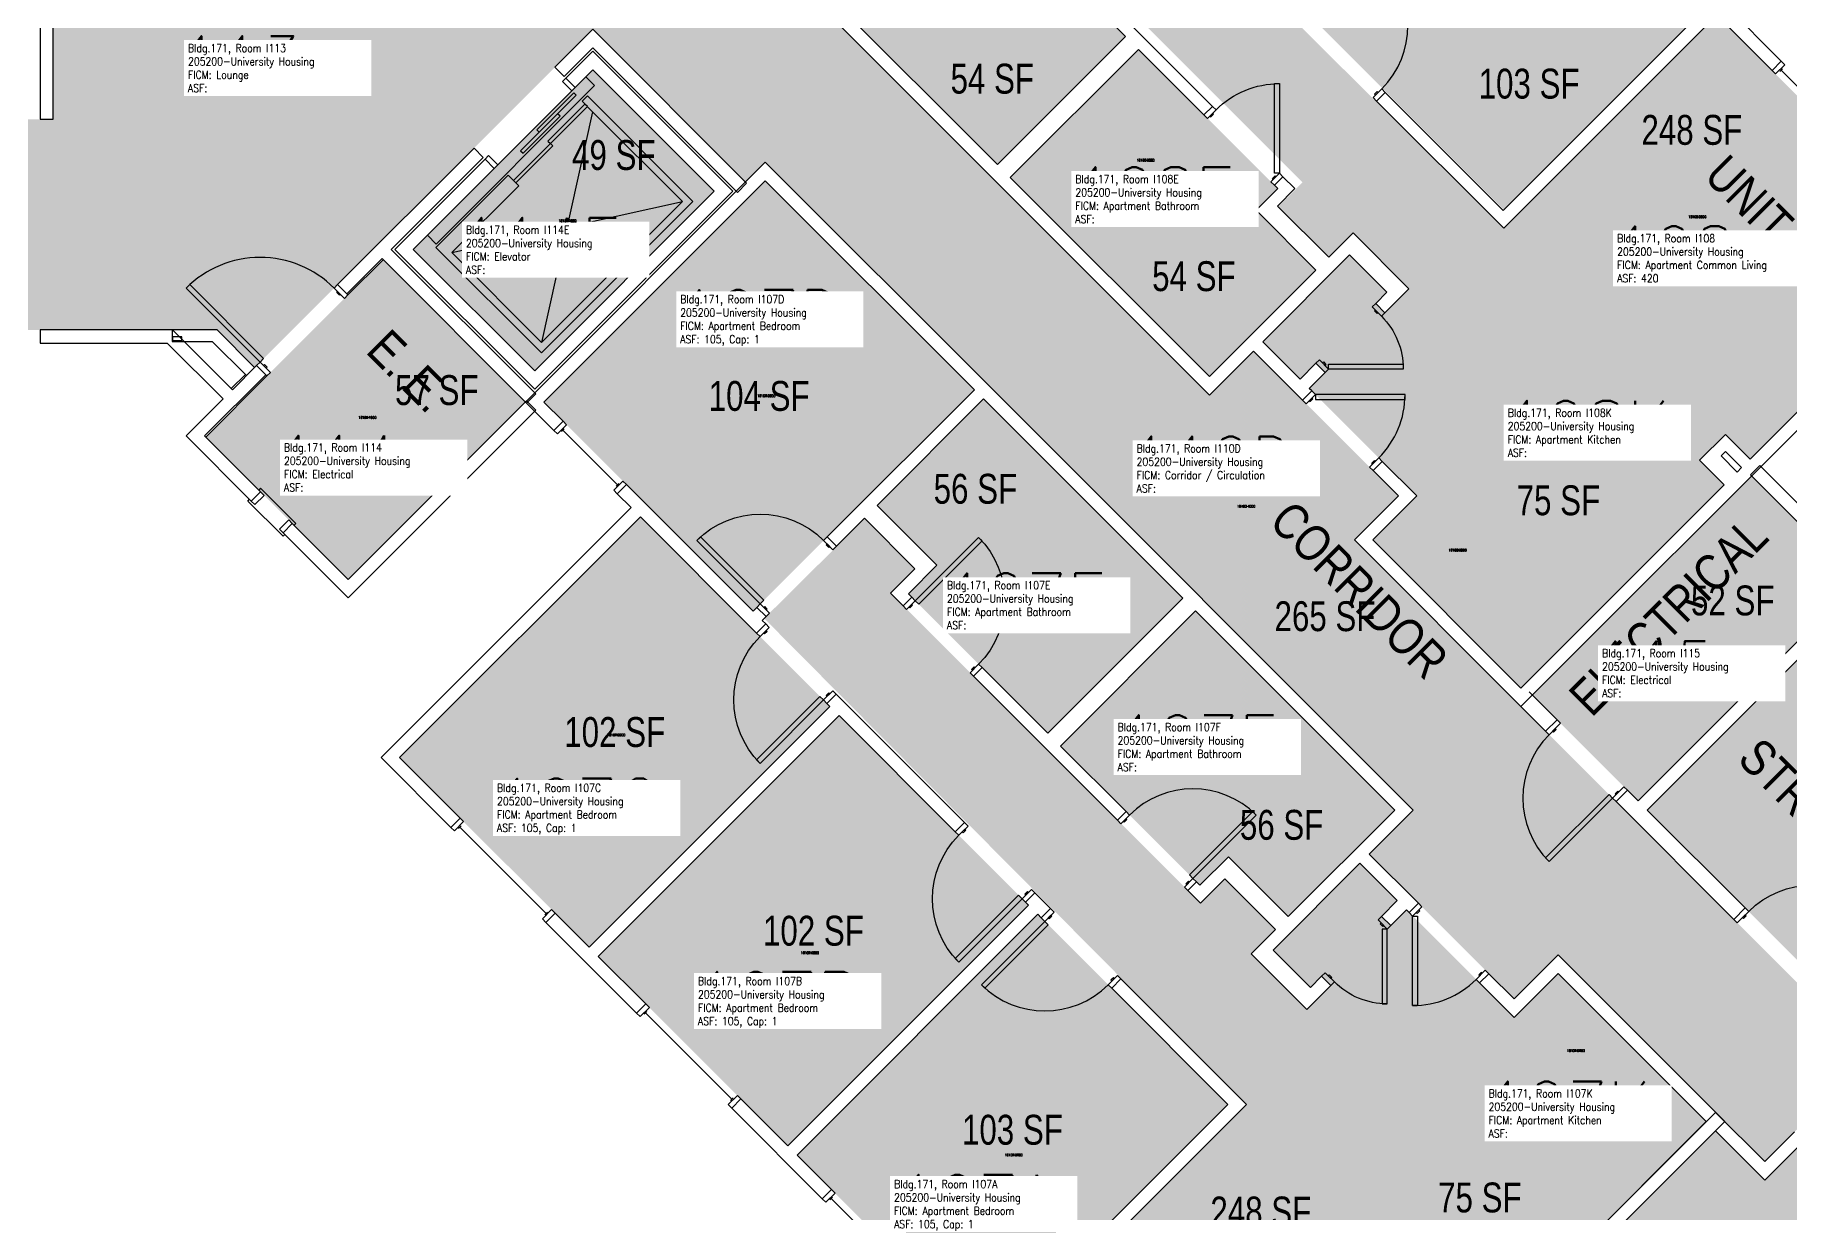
# Model space of a CAD drawing. Header units: inches. Extents: x 79 to 1966, y -19 to 1892.
# Drawn here: x 899 to 1604, y 1141 to 1614 of the extents above; entities that cross this region are included whole.
import ezdxf
from ezdxf.enums import TextEntityAlignment as Align

# ---------------------------------------------------------------- set-up
doc = ezdxf.new("R2010")
doc.units = ezdxf.units.IN
doc.header["$LTSCALE"] = 48
doc.header["$MEASUREMENT"] = 0
for name, color, linetype in [('A-AREA-IDEN', 1, 'Continuous'), ('A-DOOR', 2, 'Continuous'), ('A-GLAZ', 152, 'Continuous'), ('A-IDEN-RNUM', 7, 'Continuous'), ('A-IDEN-SNUM', 4, 'Continuous'), ('A-IDEN-VNUM', 4, 'Continuous'), ('A-WALL', 5, 'Continuous'), ('AREA-TEXT', 3, 'Continuous'), ('Rooms-Category-Color', 7, 'Continuous'), ('Rooms-College-Color', 7, 'Continuous'), ('Rooms-Department-Color', 7, 'Continuous'), ('Rooms-Division-Color', 7, 'Continuous'), ('Rooms-Information', 7, 'Continuous')]:
    doc.layers.add(name, color=color, linetype=linetype)
doc.styles.add('AREA', font='arial.ttf', dxfattribs={"width": 0.75, "height": 12})
doc.styles.add('ROOMSNUMBER', font='txt.shx', dxfattribs={"height": 0.03})
doc.styles.add('ROOMVNUMBER', font='simplex.shx', dxfattribs={"width": 0.85})
doc.styles.get("Standard").update_dxf_attribs({"font": 'ARIALN.TTF'})

msp = doc.modelspace()

# ---------------------------------------------------------------- hatches: boundary and pattern name
h = msp.add_hatch()
h.set_pattern_fill('ANSI31', color=256, style=0)
h.set_pattern_definition([(270, (690.36908, 1144.08688), (-0.125, 2e-14), [])])
h.paths.add_polyline_path([(1337.67, 1322.62), (1379.2, 1281.09), (1385.71, 1287.6), (1344.18, 1329.13)], flags=9)
at = {"layer": 'Rooms-Category-Color', "true_color": 0xffe090}
msp.add_hatch(color=41, dxfattribs=at).paths.add_polyline_path([(1184.69, 1554.64), (1235.07, 1605.02), (1092.78, 1747.32), (906.57, 1747.32), (906.57, 1579.84), (906.57, 1495.21), (972.42, 1495.21), (987.5, 1480.13), (1123.35, 1615.98)])
at = {"layer": 'Rooms-Category-Color', "true_color": 0x728ef3}
for points in [[(1253.81, 1689.5), (1274.14, 1669.17), (1283.95, 1678.98), (1408.43, 1554.52), (1398.62, 1544.71), (1418.95, 1524.38), (1428.76, 1534.19), (1451.18, 1511.78), (1441.51, 1502.11), (1437.8, 1505.82), (1442.34, 1510.36), (1427.35, 1525.35), (1392.44, 1490.43), (1407.43, 1475.45), (1413.76, 1481.78), (1417.47, 1478.06), (1411.14, 1471.73), (1454.37, 1428.52), (1528.7, 1502.86), (1588.2, 1443.36), (1670.66, 1525.84), (1574.84, 1621.64), (1489.29, 1536.07), (1294.06, 1729.76), (1253.96, 1689.34)], [(1509.61, 1716.57), (1585.97, 1640.2), (1489.28, 1543.51), (1412.91, 1619.87), (1509.3, 1716.25)], [(1281.4, 1669.01), (1337.35, 1613.06), (1285.91, 1561.61), (1205.91, 1641.61), (1248.68, 1684.4), (1272.73, 1660.36)], [(1291.04, 1556.48), (1371.04, 1476.48), (1413.82, 1519.26), (1389.78, 1543.31), (1398.44, 1551.97), (1342.48, 1607.93)], [(1192.65, 1555.16), (1103.73, 1466.25), (1187.7, 1382.28), (1276.61, 1471.2)], [(1578.3, 1453.26), (1567.96, 1442.92), (1577.86, 1433.02), (1496.2, 1351.34), (1436.69, 1410.84), (1528.7, 1502.86)], [(1250.11, 1389.17), (1306.06, 1333.22), (1360.33, 1387.49), (1280.34, 1467.48), (1237.55, 1424.71), (1261.59, 1400.67)], [(1121.85, 1247.32), (1045.74, 1323.42), (1142.44, 1420.11), (1218.54, 1343.99), (1122.17, 1247.62)], [(1232.44, 1419.61), (1252.77, 1399.28), (1242.96, 1389.47), (1367.42, 1264.99), (1377.23, 1274.8), (1397.56, 1254.47), (1387.75, 1244.66), (1410.16, 1222.24), (1419.83, 1231.91), (1416.12, 1235.62), (1411.57, 1231.08), (1396.59, 1246.07), (1431.5, 1280.98), (1446.49, 1265.99), (1440.16, 1259.66), (1443.87, 1255.95), (1450.2, 1262.28), (1493.42, 1219.05), (1419.08, 1144.72), (1478.57, 1085.22), (1396.1, 1002.76), (1300.29, 1098.58), (1385.86, 1184.13), (1192.18, 1379.35), (1232.6, 1419.46)], [(1365.46, 1382.35), (1445.46, 1302.36), (1402.68, 1259.58), (1378.64, 1283.62), (1367.15, 1272.13), (1311.19, 1328.09)], [(1125.56, 1243.6), (1201.66, 1167.5), (1298.36, 1264.18), (1222.25, 1340.3), (1125.88, 1243.91)], [(1205.37, 1163.79), (1281.74, 1087.42), (1378.44, 1184.12), (1302.07, 1260.48), (1205.69, 1164.09)], [(1468.67, 1095.12), (1479.02, 1105.46), (1488.92, 1095.56), (1570.59, 1177.22), (1511.1, 1236.73), (1419.08, 1144.72)], [(1594.1, 1153.71), (1638.83, 1198.44), (1705.57, 1131.71), (1764.43, 1190.57), (1795.19, 1159.81), (1728.09, 1092.71), (1844.67, 976.13), (1758.95, 890.4), (1642.36, 1006.99), (1575.28, 939.9), (1544.52, 970.66), (1619.74, 1045.88), (1614.61, 1051), (1655.71, 1092.11)], [(1574.31, 1173.51), (1516.76, 1115.97), (1598.17, 1034.56), (1655.71, 1092.11)]]:
    msp.add_hatch(color=171, dxfattribs=at).paths.add_polyline_path(points)
at = {"layer": 'Rooms-Category-Color', "true_color": 0xadadad}
for points in [[(357.57, 1579.84), (446.96, 1579.84), (446.96, 1604.84), (529.28, 1604.84), (529.28, 1579.84), (906.57, 1579.84), (906.57, 1495.21), (674.79, 1495.21), (674.79, 1507.21), (417.54, 1507.21), (332.57, 1507.21), (332.57, 1523.8), (357.57, 1523.8)], [(1594.1, 1161.14), (1636.53, 1203.56), (1429.25, 1410.85), (1446.93, 1428.53), (1388.72, 1486.74), (1371.04, 1469.06), (1286.39, 1553.7), (1245.91, 1594.19), (1235.07, 1605.02), (1192.64, 1562.6), (1452.88, 1302.36), (1435.21, 1284.68), (1493.42, 1226.47), (1511.1, 1244.15)], [(1123.35, 1599.72), (1172.14, 1550.93), (1100.01, 1478.8), (1051.22, 1527.59)], [(1025.06, 1395.01), (1096.3, 1466.25), (1039.11, 1523.44), (967.87, 1452.2)], [(1765.4, 1520.88), (1835.4, 1450.87), (1616.91, 1232.38), (1546.91, 1302.38)], [(1500.77, 1348.52), (1543.19, 1306.09), (1631.23, 1394.13), (1588.8, 1436.56)]]:
    msp.add_hatch(color=253, dxfattribs=at).paths.add_polyline_path(points)
at = {"layer": 'Rooms-College-Color', "true_color": 0xadadad}
for points in [[(1184.69, 1554.64), (1235.07, 1605.02), (1092.78, 1747.32), (906.57, 1747.32), (906.57, 1579.84), (906.57, 1495.21), (972.42, 1495.21), (987.5, 1480.13), (1123.35, 1615.98)], [(1253.81, 1689.5), (1274.14, 1669.17), (1283.95, 1678.98), (1408.43, 1554.52), (1398.62, 1544.71), (1418.95, 1524.38), (1428.76, 1534.19), (1451.18, 1511.78), (1441.51, 1502.11), (1437.8, 1505.82), (1442.34, 1510.36), (1427.35, 1525.35), (1392.44, 1490.43), (1407.43, 1475.45), (1413.76, 1481.78), (1417.47, 1478.06), (1411.14, 1471.73), (1454.37, 1428.52), (1528.7, 1502.86), (1588.2, 1443.36), (1670.66, 1525.84), (1574.84, 1621.64), (1489.29, 1536.07), (1294.06, 1729.76), (1253.96, 1689.34)], [(1509.61, 1716.57), (1585.97, 1640.2), (1489.28, 1543.51), (1412.91, 1619.87), (1509.3, 1716.25)], [(1281.4, 1669.01), (1337.35, 1613.06), (1285.91, 1561.61), (1205.91, 1641.61), (1248.68, 1684.4), (1272.73, 1660.36)], [(1291.04, 1556.48), (1371.04, 1476.48), (1413.82, 1519.26), (1389.78, 1543.31), (1398.44, 1551.97), (1342.48, 1607.93)], [(357.57, 1579.84), (446.96, 1579.84), (446.96, 1604.84), (529.28, 1604.84), (529.28, 1579.84), (906.57, 1579.84), (906.57, 1495.21), (674.79, 1495.21), (674.79, 1507.21), (417.54, 1507.21), (332.57, 1507.21), (332.57, 1523.8), (357.57, 1523.8)], [(1594.1, 1161.14), (1636.53, 1203.56), (1429.25, 1410.85), (1446.93, 1428.53), (1388.72, 1486.74), (1371.04, 1469.06), (1286.39, 1553.7), (1245.91, 1594.19), (1235.07, 1605.02), (1192.64, 1562.6), (1452.88, 1302.36), (1435.21, 1284.68), (1493.42, 1226.47), (1511.1, 1244.15)], [(1123.35, 1599.72), (1172.14, 1550.93), (1100.01, 1478.8), (1051.22, 1527.59)], [(1192.65, 1555.16), (1103.73, 1466.25), (1187.7, 1382.28), (1276.61, 1471.2)], [(1025.06, 1395.01), (1096.3, 1466.25), (1039.11, 1523.44), (967.87, 1452.2)], [(1765.4, 1520.88), (1835.4, 1450.87), (1616.91, 1232.38), (1546.91, 1302.38)], [(1578.3, 1453.26), (1567.96, 1442.92), (1577.86, 1433.02), (1496.2, 1351.34), (1436.69, 1410.84), (1528.7, 1502.86)], [(1250.11, 1389.17), (1306.06, 1333.22), (1360.33, 1387.49), (1280.34, 1467.48), (1237.55, 1424.71), (1261.59, 1400.67)], [(1500.77, 1348.52), (1543.19, 1306.09), (1631.23, 1394.13), (1588.8, 1436.56)], [(1121.85, 1247.32), (1045.74, 1323.42), (1142.44, 1420.11), (1218.54, 1343.99), (1122.17, 1247.62)], [(1232.44, 1419.61), (1252.77, 1399.28), (1242.96, 1389.47), (1367.42, 1264.99), (1377.23, 1274.8), (1397.56, 1254.47), (1387.75, 1244.66), (1410.16, 1222.24), (1419.83, 1231.91), (1416.12, 1235.62), (1411.57, 1231.08), (1396.59, 1246.07), (1431.5, 1280.98), (1446.49, 1265.99), (1440.16, 1259.66), (1443.87, 1255.95), (1450.2, 1262.28), (1493.42, 1219.05), (1419.08, 1144.72), (1478.57, 1085.22), (1396.1, 1002.76), (1300.29, 1098.58), (1385.86, 1184.13), (1192.18, 1379.35), (1232.6, 1419.46)], [(1365.46, 1382.35), (1445.46, 1302.36), (1402.68, 1259.58), (1378.64, 1283.62), (1367.15, 1272.13), (1311.19, 1328.09)], [(1125.56, 1243.6), (1201.66, 1167.5), (1298.36, 1264.18), (1222.25, 1340.3), (1125.88, 1243.91)], [(1205.37, 1163.79), (1281.74, 1087.42), (1378.44, 1184.12), (1302.07, 1260.48), (1205.69, 1164.09)], [(1468.67, 1095.12), (1479.02, 1105.46), (1488.92, 1095.56), (1570.59, 1177.22), (1511.1, 1236.73), (1419.08, 1144.72)], [(1594.1, 1153.71), (1638.83, 1198.44), (1705.57, 1131.71), (1764.43, 1190.57), (1795.19, 1159.81), (1728.09, 1092.71), (1844.67, 976.13), (1758.95, 890.4), (1642.36, 1006.99), (1575.28, 939.9), (1544.52, 970.66), (1619.74, 1045.88), (1614.61, 1051), (1655.71, 1092.11)], [(1574.31, 1173.51), (1516.76, 1115.97), (1598.17, 1034.56), (1655.71, 1092.11)]]:
    msp.add_hatch(color=253, dxfattribs=at).paths.add_polyline_path(points)
at = {"layer": 'Rooms-Department-Color', "true_color": 0x604aed}
for points in [[(1184.69, 1554.64), (1235.07, 1605.02), (1092.78, 1747.32), (906.57, 1747.32), (906.57, 1579.84), (906.57, 1495.21), (972.42, 1495.21), (987.5, 1480.13), (1123.35, 1615.98)], [(1253.81, 1689.5), (1274.14, 1669.17), (1283.95, 1678.98), (1408.43, 1554.52), (1398.62, 1544.71), (1418.95, 1524.38), (1428.76, 1534.19), (1451.18, 1511.78), (1441.51, 1502.11), (1437.8, 1505.82), (1442.34, 1510.36), (1427.35, 1525.35), (1392.44, 1490.43), (1407.43, 1475.45), (1413.76, 1481.78), (1417.47, 1478.06), (1411.14, 1471.73), (1454.37, 1428.52), (1528.7, 1502.86), (1588.2, 1443.36), (1670.66, 1525.84), (1574.84, 1621.64), (1489.29, 1536.07), (1294.06, 1729.76), (1253.96, 1689.34)], [(1509.61, 1716.57), (1585.97, 1640.2), (1489.28, 1543.51), (1412.91, 1619.87), (1509.3, 1716.25)], [(1281.4, 1669.01), (1337.35, 1613.06), (1285.91, 1561.61), (1205.91, 1641.61), (1248.68, 1684.4), (1272.73, 1660.36)], [(1291.04, 1556.48), (1371.04, 1476.48), (1413.82, 1519.26), (1389.78, 1543.31), (1398.44, 1551.97), (1342.48, 1607.93)], [(1192.65, 1555.16), (1103.73, 1466.25), (1187.7, 1382.28), (1276.61, 1471.2)], [(1578.3, 1453.26), (1567.96, 1442.92), (1577.86, 1433.02), (1496.2, 1351.34), (1436.69, 1410.84), (1528.7, 1502.86)], [(1250.11, 1389.17), (1306.06, 1333.22), (1360.33, 1387.49), (1280.34, 1467.48), (1237.55, 1424.71), (1261.59, 1400.67)], [(1121.85, 1247.32), (1045.74, 1323.42), (1142.44, 1420.11), (1218.54, 1343.99), (1122.17, 1247.62)], [(1232.44, 1419.61), (1252.77, 1399.28), (1242.96, 1389.47), (1367.42, 1264.99), (1377.23, 1274.8), (1397.56, 1254.47), (1387.75, 1244.66), (1410.16, 1222.24), (1419.83, 1231.91), (1416.12, 1235.62), (1411.57, 1231.08), (1396.59, 1246.07), (1431.5, 1280.98), (1446.49, 1265.99), (1440.16, 1259.66), (1443.87, 1255.95), (1450.2, 1262.28), (1493.42, 1219.05), (1419.08, 1144.72), (1478.57, 1085.22), (1396.1, 1002.76), (1300.29, 1098.58), (1385.86, 1184.13), (1192.18, 1379.35), (1232.6, 1419.46)], [(1365.46, 1382.35), (1445.46, 1302.36), (1402.68, 1259.58), (1378.64, 1283.62), (1367.15, 1272.13), (1311.19, 1328.09)], [(1125.56, 1243.6), (1201.66, 1167.5), (1298.36, 1264.18), (1222.25, 1340.3), (1125.88, 1243.91)], [(1205.37, 1163.79), (1281.74, 1087.42), (1378.44, 1184.12), (1302.07, 1260.48), (1205.69, 1164.09)], [(1468.67, 1095.12), (1479.02, 1105.46), (1488.92, 1095.56), (1570.59, 1177.22), (1511.1, 1236.73), (1419.08, 1144.72)], [(1594.1, 1153.71), (1638.83, 1198.44), (1705.57, 1131.71), (1764.43, 1190.57), (1795.19, 1159.81), (1728.09, 1092.71), (1844.67, 976.13), (1758.95, 890.4), (1642.36, 1006.99), (1575.28, 939.9), (1544.52, 970.66), (1619.74, 1045.88), (1614.61, 1051), (1655.71, 1092.11)], [(1574.31, 1173.51), (1516.76, 1115.97), (1598.17, 1034.56), (1655.71, 1092.11)]]:
    msp.add_hatch(color=173, dxfattribs=at).paths.add_polyline_path(points)
at = {"layer": 'Rooms-Department-Color', "true_color": 0xacacac}
for points in [[(357.57, 1579.84), (446.96, 1579.84), (446.96, 1604.84), (529.28, 1604.84), (529.28, 1579.84), (906.57, 1579.84), (906.57, 1495.21), (674.79, 1495.21), (674.79, 1507.21), (417.54, 1507.21), (332.57, 1507.21), (332.57, 1523.8), (357.57, 1523.8)], [(1594.1, 1161.14), (1636.53, 1203.56), (1429.25, 1410.85), (1446.93, 1428.53), (1388.72, 1486.74), (1371.04, 1469.06), (1286.39, 1553.7), (1245.91, 1594.19), (1235.07, 1605.02), (1192.64, 1562.6), (1452.88, 1302.36), (1435.21, 1284.68), (1493.42, 1226.47), (1511.1, 1244.15)], [(1123.35, 1599.72), (1172.14, 1550.93), (1100.01, 1478.8), (1051.22, 1527.59)], [(1025.06, 1395.01), (1096.3, 1466.25), (1039.11, 1523.44), (967.87, 1452.2)], [(1765.4, 1520.88), (1835.4, 1450.87), (1616.91, 1232.38), (1546.91, 1302.38)], [(1500.77, 1348.52), (1543.19, 1306.09), (1631.23, 1394.13), (1588.8, 1436.56)]]:
    msp.add_hatch(color=253, dxfattribs=at).paths.add_polyline_path(points)
at = {"layer": 'Rooms-Division-Color', "true_color": 0x604aed}
for points in [[(1184.69, 1554.64), (1235.07, 1605.02), (1092.78, 1747.32), (906.57, 1747.32), (906.57, 1579.84), (906.57, 1495.21), (972.42, 1495.21), (987.5, 1480.13), (1123.35, 1615.98)], [(1253.81, 1689.5), (1274.14, 1669.17), (1283.95, 1678.98), (1408.43, 1554.52), (1398.62, 1544.71), (1418.95, 1524.38), (1428.76, 1534.19), (1451.18, 1511.78), (1441.51, 1502.11), (1437.8, 1505.82), (1442.34, 1510.36), (1427.35, 1525.35), (1392.44, 1490.43), (1407.43, 1475.45), (1413.76, 1481.78), (1417.47, 1478.06), (1411.14, 1471.73), (1454.37, 1428.52), (1528.7, 1502.86), (1588.2, 1443.36), (1670.66, 1525.84), (1574.84, 1621.64), (1489.29, 1536.07), (1294.06, 1729.76), (1253.96, 1689.34)], [(1509.61, 1716.57), (1585.97, 1640.2), (1489.28, 1543.51), (1412.91, 1619.87), (1509.3, 1716.25)], [(1281.4, 1669.01), (1337.35, 1613.06), (1285.91, 1561.61), (1205.91, 1641.61), (1248.68, 1684.4), (1272.73, 1660.36)], [(1291.04, 1556.48), (1371.04, 1476.48), (1413.82, 1519.26), (1389.78, 1543.31), (1398.44, 1551.97), (1342.48, 1607.93)], [(1192.65, 1555.16), (1103.73, 1466.25), (1187.7, 1382.28), (1276.61, 1471.2)], [(1578.3, 1453.26), (1567.96, 1442.92), (1577.86, 1433.02), (1496.2, 1351.34), (1436.69, 1410.84), (1528.7, 1502.86)], [(1250.11, 1389.17), (1306.06, 1333.22), (1360.33, 1387.49), (1280.34, 1467.48), (1237.55, 1424.71), (1261.59, 1400.67)], [(1121.85, 1247.32), (1045.74, 1323.42), (1142.44, 1420.11), (1218.54, 1343.99), (1122.17, 1247.62)], [(1232.44, 1419.61), (1252.77, 1399.28), (1242.96, 1389.47), (1367.42, 1264.99), (1377.23, 1274.8), (1397.56, 1254.47), (1387.75, 1244.66), (1410.16, 1222.24), (1419.83, 1231.91), (1416.12, 1235.62), (1411.57, 1231.08), (1396.59, 1246.07), (1431.5, 1280.98), (1446.49, 1265.99), (1440.16, 1259.66), (1443.87, 1255.95), (1450.2, 1262.28), (1493.42, 1219.05), (1419.08, 1144.72), (1478.57, 1085.22), (1396.1, 1002.76), (1300.29, 1098.58), (1385.86, 1184.13), (1192.18, 1379.35), (1232.6, 1419.46)], [(1365.46, 1382.35), (1445.46, 1302.36), (1402.68, 1259.58), (1378.64, 1283.62), (1367.15, 1272.13), (1311.19, 1328.09)], [(1125.56, 1243.6), (1201.66, 1167.5), (1298.36, 1264.18), (1222.25, 1340.3), (1125.88, 1243.91)], [(1205.37, 1163.79), (1281.74, 1087.42), (1378.44, 1184.12), (1302.07, 1260.48), (1205.69, 1164.09)], [(1468.67, 1095.12), (1479.02, 1105.46), (1488.92, 1095.56), (1570.59, 1177.22), (1511.1, 1236.73), (1419.08, 1144.72)], [(1594.1, 1153.71), (1638.83, 1198.44), (1705.57, 1131.71), (1764.43, 1190.57), (1795.19, 1159.81), (1728.09, 1092.71), (1844.67, 976.13), (1758.95, 890.4), (1642.36, 1006.99), (1575.28, 939.9), (1544.52, 970.66), (1619.74, 1045.88), (1614.61, 1051), (1655.71, 1092.11)], [(1574.31, 1173.51), (1516.76, 1115.97), (1598.17, 1034.56), (1655.71, 1092.11)]]:
    msp.add_hatch(color=173, dxfattribs=at).paths.add_polyline_path(points)
at = {"layer": 'Rooms-Division-Color', "true_color": 0xadadad}
for points in [[(357.57, 1579.84), (446.96, 1579.84), (446.96, 1604.84), (529.28, 1604.84), (529.28, 1579.84), (906.57, 1579.84), (906.57, 1495.21), (674.79, 1495.21), (674.79, 1507.21), (417.54, 1507.21), (332.57, 1507.21), (332.57, 1523.8), (357.57, 1523.8)], [(1594.1, 1161.14), (1636.53, 1203.56), (1429.25, 1410.85), (1446.93, 1428.53), (1388.72, 1486.74), (1371.04, 1469.06), (1286.39, 1553.7), (1245.91, 1594.19), (1235.07, 1605.02), (1192.64, 1562.6), (1452.88, 1302.36), (1435.21, 1284.68), (1493.42, 1226.47), (1511.1, 1244.15)], [(1123.35, 1599.72), (1172.14, 1550.93), (1100.01, 1478.8), (1051.22, 1527.59)], [(1025.06, 1395.01), (1096.3, 1466.25), (1039.11, 1523.44), (967.87, 1452.2)], [(1765.4, 1520.88), (1835.4, 1450.87), (1616.91, 1232.38), (1546.91, 1302.38)], [(1500.77, 1348.52), (1543.19, 1306.09), (1631.23, 1394.13), (1588.8, 1436.56)]]:
    msp.add_hatch(color=253, dxfattribs=at).paths.add_polyline_path(points)

# ---------------------------------------------------------------- linework, layer by layer
at = {"layer": 'A-DOOR'}
for p, q in [((1124.06, 1593.36), (1060.42, 1529.72)), ((1111.16, 1594.95), (1112.57, 1596.37)), ((1114.87, 1591.24), (1111.16, 1594.95)), ((1112.57, 1596.37), (1116.29, 1592.66)), ((1120.53, 1596.9), (1124.06, 1593.36)), ((1114.87, 1591.24), (1085.17, 1561.54)), ((1116.29, 1592.66), (1114.87, 1591.24)), ((1120.17, 1585.94), (1105.33, 1571.09)), ((1106.3, 1570.12), (1121.15, 1584.97)), ((1121.15, 1584.97), (1120.17, 1585.94)), ((1081.46, 1565.26), (1080.05, 1563.84)), ((1085.17, 1561.54), (1081.46, 1565.26)), ((1106.3, 1570.12), (1091.45, 1555.27)), ((1092.42, 1554.3), (1107.27, 1569.14)), ((1105.33, 1571.09), (1106.3, 1570.12)), ((1107.27, 1569.14), (1106.3, 1570.12)), ((1080.05, 1563.84), (1083.76, 1560.13)), ((1083.76, 1560.13), (1085.17, 1561.54)), ((1091.45, 1555.27), (1092.42, 1554.3)), ((1060.42, 1529.72), (1056.89, 1533.26)), ((961.42, 1513.45), (960.01, 1512.04)), ((960.01, 1512.04), (989.71, 1482.34)), ((991.12, 1483.75), (961.42, 1513.45)), ((1020.82, 1513.45), (1019.4, 1512.04)), ((1019.4, 1512.04), (1023.56, 1507.88)), ((1020.46, 1510.27), (1020.82, 1510.62)), ((1021.53, 1509.21), (1020.46, 1510.27)), ((1024.97, 1509.3), (1020.82, 1513.45)), ((1020.82, 1510.62), (1021.88, 1509.56)), ((1021.88, 1509.56), (1021.53, 1509.21)), ((1023.56, 1507.88), (1024.97, 1509.3)), ((988.29, 1480.93), (989.71, 1482.34)), ((992.45, 1476.77), (988.29, 1480.93)), ((989.71, 1482.34), (991.12, 1483.75)), ((989.71, 1482.34), (993.86, 1478.19)), ((991.47, 1481.28), (991.12, 1480.93)), ((991.12, 1480.93), (992.18, 1479.86)), ((992.53, 1480.22), (991.47, 1481.28)), ((992.18, 1479.86), (992.53, 1480.22)), ((993.86, 1478.19), (992.45, 1476.77))]:
    msp.add_line(p, q, dxfattribs=at)
for points in [[(1399.13, 1558.17), (1397.13, 1558.17), (1397.13, 1594.17), (1399.13, 1594.17)], [(1116.64, 1589.47), (1115.67, 1590.45), (1100.82, 1575.6), (1101.79, 1574.62)], [(1436.78, 1588.58), (1438.19, 1587.17), (1441.64, 1590.62), (1440.22, 1592.03)], [(1437.75, 1589.56), (1437.39, 1589.91), (1438.45, 1590.97), (1438.81, 1590.62)], [(1110.19, 1581.08), (1109.21, 1582.05), (1094.36, 1567.2), (1095.34, 1566.23)], [(1370.23, 1580.18), (1368.82, 1581.59), (1372.26, 1585.04), (1373.68, 1583.62)], [(1371.2, 1581.15), (1371.56, 1580.79), (1372.62, 1581.86), (1372.26, 1582.21)], [(1395.69, 1554.72), (1397.1, 1553.31), (1400.55, 1556.75), (1399.13, 1558.17)], [(1396.66, 1555.69), (1396.31, 1556.05), (1397.37, 1557.11), (1397.72, 1556.75)], [(1436.41, 1504.45), (1437.82, 1505.87), (1441.54, 1502.15), (1440.12, 1500.74)], [(1437.65, 1503.21), (1437.29, 1502.86), (1438.35, 1501.8), (1438.71, 1502.15)], [(1415.2, 1483.24), (1413.78, 1481.82), (1417.49, 1478.11), (1418.91, 1479.53)], [(1416.43, 1482), (1416.79, 1482.35), (1417.85, 1481.29), (1417.49, 1480.94)], [(1418.91, 1479.53), (1418.91, 1481.53), (1448.91, 1481.53), (1448.91, 1479.53)], [(1409.88, 1465.57), (1408.47, 1466.98), (1412.18, 1470.7), (1413.6, 1469.28)], [(1411.12, 1466.81), (1411.47, 1466.45), (1412.54, 1467.51), (1412.18, 1467.87)], [(1413.6, 1469.28), (1413.6, 1467.28), (1449.6, 1467.28), (1449.6, 1469.28)], [(1435.34, 1440.11), (1436.75, 1438.7), (1440.47, 1442.41), (1439.05, 1443.83)], [(1436.58, 1441.35), (1436.22, 1441.7), (1437.28, 1442.77), (1437.64, 1442.41)], [(1190.61, 1385.2), (1192.02, 1386.61), (1166.57, 1412.07), (1165.15, 1410.66)], [(1219.78, 1406.94), (1221.19, 1408.36), (1217.48, 1412.07), (1216.07, 1410.66)], [(1252.85, 1386.43), (1254.26, 1385.01), (1279.72, 1410.47), (1278.3, 1411.88)], [(1218.54, 1408.18), (1218.19, 1407.83), (1217.13, 1408.89), (1217.48, 1409.24)], [(1194.32, 1381.49), (1192.91, 1380.07), (1189.2, 1383.79), (1190.61, 1385.2)], [(1193.09, 1382.72), (1193.44, 1383.08), (1192.38, 1384.14), (1192.02, 1383.79)], [(1249.4, 1382.98), (1247.99, 1384.39), (1251.43, 1387.84), (1252.85, 1386.43)], [(1250.37, 1383.95), (1250.73, 1383.6), (1251.79, 1384.66), (1251.43, 1385.01)], [(1194.24, 1375.74), (1192.82, 1377.16), (1189.11, 1373.45), (1190.52, 1372.03)], [(1193, 1374.51), (1193.35, 1374.15), (1192.29, 1373.09), (1191.94, 1373.45)], [(1274.86, 1357.52), (1276.27, 1356.11), (1279.72, 1359.56), (1278.3, 1360.97)], [(1275.83, 1358.5), (1275.48, 1358.85), (1276.54, 1359.91), (1276.89, 1359.56)], [(1215.98, 1346.58), (1214.57, 1347.99), (1189.11, 1322.53), (1190.52, 1321.12)], [(1219.69, 1350.29), (1221.11, 1348.87), (1217.39, 1345.16), (1215.98, 1346.58)], [(1218.45, 1349.05), (1218.1, 1349.4), (1217.04, 1348.34), (1217.39, 1347.99)], [(1512.08, 1337.21), (1510.67, 1338.62), (1506.07, 1334.02), (1507.48, 1332.61)], [(1509.96, 1335.08), (1510.31, 1334.73), (1509.25, 1333.67), (1508.9, 1334.02)], [(1537.54, 1311.75), (1538.95, 1310.34), (1534.35, 1305.74), (1532.94, 1307.15)], [(1532.94, 1307.15), (1531.53, 1308.57), (1506.07, 1283.11), (1507.48, 1281.7)], [(1535.41, 1309.63), (1535.06, 1309.98), (1534, 1308.92), (1534.35, 1308.57)], [(1274.05, 1295.93), (1272.64, 1297.34), (1268.92, 1293.63), (1270.34, 1292.22)], [(1335.49, 1296.89), (1334.08, 1298.3), (1337.52, 1301.75), (1338.94, 1300.34)], [(1336.46, 1297.86), (1336.82, 1297.51), (1337.88, 1298.57), (1337.52, 1298.92)], [(1364.39, 1274.88), (1362.98, 1276.29), (1388.44, 1301.75), (1389.85, 1300.34)], [(1272.81, 1294.69), (1273.17, 1294.34), (1272.11, 1293.28), (1271.75, 1293.63)], [(1299.51, 1270.47), (1300.92, 1269.06), (1297.21, 1265.35), (1295.79, 1266.76)], [(1298.27, 1269.24), (1297.92, 1269.59), (1296.85, 1268.53), (1297.21, 1268.17)], [(1360.95, 1271.43), (1362.36, 1270.02), (1365.81, 1273.47), (1364.39, 1274.88)], [(1361.92, 1272.41), (1361.57, 1272.76), (1362.63, 1273.82), (1362.98, 1273.47)], [(1295.79, 1266.76), (1294.38, 1268.17), (1268.92, 1242.72), (1270.34, 1241.3)], [(1308.61, 1261.37), (1307.2, 1262.78), (1303.48, 1259.07), (1304.9, 1257.66)], [(1456.37, 1263.51), (1454.96, 1264.93), (1451.25, 1261.21), (1452.66, 1259.8)], [(1455.14, 1262.27), (1455.49, 1261.92), (1454.43, 1260.86), (1454.08, 1261.21)], [(1583.06, 1257.04), (1581.64, 1258.45), (1586.24, 1263.05), (1587.65, 1261.63)], [(1304.9, 1257.66), (1306.31, 1256.24), (1280.86, 1230.79), (1279.44, 1232.2)], [(1307.37, 1260.13), (1307.73, 1259.78), (1306.67, 1258.72), (1306.31, 1259.07)], [(1438.74, 1258.23), (1440.15, 1259.65), (1443.87, 1255.94), (1442.45, 1254.52)], [(1439.98, 1257), (1439.62, 1256.64), (1440.68, 1255.58), (1441.04, 1255.94)], [(1452.66, 1259.8), (1454.66, 1259.8), (1454.66, 1223.8), (1452.66, 1223.8)], [(1585.18, 1259.16), (1585.53, 1258.81), (1586.59, 1259.87), (1586.24, 1260.22)], [(1442.45, 1254.52), (1440.45, 1254.52), (1440.45, 1224.52), (1442.45, 1224.52)], [(1334.07, 1235.91), (1335.48, 1234.5), (1331.77, 1230.79), (1330.35, 1232.2)], [(1332.83, 1234.68), (1332.48, 1235.03), (1331.41, 1233.97), (1331.77, 1233.61)], [(1417.53, 1237.02), (1416.11, 1235.61), (1419.82, 1231.9), (1421.24, 1233.31)], [(1418.76, 1235.78), (1419.12, 1236.14), (1420.18, 1235.08), (1419.82, 1234.72)], [(1481.83, 1238.06), (1483.24, 1236.64), (1479.53, 1232.93), (1478.12, 1234.34)], [(1480.59, 1236.82), (1480.24, 1237.17), (1479.18, 1236.11), (1479.53, 1235.76)]]:
    msp.add_lwpolyline(points, close=True, dxfattribs=at)
for centre, radius, start, end in [((1414.77, 1617.49), 36, 315, 45), ((989.71, 1482.34), 42, 44.99981, 134.99981), ((1413.6, 1469.28), 36, 315, 0), ((1532.94, 1307.15), 36, 135, 225), ((1364.39, 1274.88), 36, 45, 135), ((1452.66, 1259.8), 36, 270, 315), ((1304.9, 1257.66), 36, 225, 315)]:
    msp.add_arc(centre, radius, start, end, dxfattribs=at)
at = {"layer": 'A-DOOR', "extrusion": (0, 0, -1)}
for centre, radius, start, end in [((-1399.13, 1558.17), 36, 45, 90), ((-1418.91, 1479.53), 30, 135, 180), ((-1190.61, 1385.2), 36, 45, 135), ((-1252.85, 1386.43), 36, 135, 225), ((-1215.98, 1346.58), 36, 315, 45), ((-1295.79, 1266.76), 36, 315, 45), ((-1613.11, 1236.18), 36, 45, 135), ((-1442.45, 1254.52), 30, 270, 315)]:
    msp.add_arc(centre, radius, start, end, dxfattribs=at)
at = {"layer": 'A-GLAZ'}
for p, q in [((1600.12, 1599.01), (1601.18, 1600.07)), ((1648.02, 1552.17), (1600.65, 1599.54)), ((1111.86, 1455.46), (1110.8, 1454.4)), ((1133.25, 1433.01), (1111.33, 1454.93)), ((989.88, 1431.6), (989.17, 1430.9)), ((1004.02, 1417.46), (989.88, 1431.6)), ((1133.78, 1433.54), (1132.72, 1432.48)), ((984.76, 1426.48), (985.46, 1427.19)), ((998.9, 1412.34), (984.76, 1426.48)), ((986.17, 1426.48), (989.88, 1430.19)), ((987.58, 1425.06), (986.17, 1426.48)), ((991.3, 1428.78), (987.58, 1425.06)), ((989.88, 1430.19), (991.3, 1428.78)), ((1001.2, 1418.88), (997.48, 1415.16)), ((998.9, 1413.75), (1002.61, 1417.46)), ((1002.61, 1417.46), (1001.2, 1418.88)), ((1003.32, 1416.76), (1004.02, 1417.46)), ((997.48, 1415.16), (998.9, 1413.75)), ((999.6, 1413.04), (998.9, 1412.34)), ((1070.47, 1296.04), (1069.41, 1294.97)), ((1104.59, 1260.86), (1069.94, 1295.5)), ((1105.12, 1261.39), (1104.06, 1260.33)), ((1145.09, 1221.42), (1144.03, 1220.36)), ((1179.21, 1186.24), (1144.56, 1220.89)), ((1179.74, 1186.77), (1178.68, 1185.71)), ((1219.67, 1146.84), (1218.61, 1145.78)), ((1253.79, 1111.66), (1219.14, 1146.31))]:
    msp.add_line(p, q, dxfattribs=at)
for points in [[(1602.15, 1601.75), (1600.74, 1603.17), (1597.02, 1599.46), (1598.44, 1598.04)], [(1109.12, 1453.43), (1107.71, 1454.85), (1111.42, 1458.56), (1112.83, 1457.14)], [(1131.75, 1430.8), (1133.16, 1429.39), (1136.88, 1433.1), (1135.46, 1434.52)], [(1067.73, 1294), (1066.32, 1295.42), (1070.03, 1299.13), (1071.45, 1297.71)], [(1103.09, 1258.65), (1104.5, 1257.23), (1108.22, 1260.95), (1106.8, 1262.36)], [(1142.35, 1219.38), (1140.94, 1220.8), (1144.65, 1224.51), (1146.06, 1223.1)], [(1177.71, 1184.03), (1179.12, 1182.61), (1182.83, 1186.33), (1181.42, 1187.74)], [(1216.93, 1144.81), (1215.52, 1146.22), (1219.23, 1149.93), (1220.64, 1148.52)]]:
    msp.add_lwpolyline(points, close=True, dxfattribs=at)
at = {"layer": 'A-WALL'}
for p, q in [((901.32, 1752.57), (901.32, 1579.84)), ((906.57, 1579.84), (906.57, 1747.32)), ((1372.26, 1585.04), (1314.46, 1642.84)), ((1201.75, 1638.35), (1371.04, 1469.06)), ((1285.91, 1561.61), (1205.91, 1641.62)), ((1311.01, 1639.4), (1337.35, 1613.06)), ((1585.97, 1640.2), (1489.01, 1543.24)), ((1489.28, 1536.08), (1574.84, 1621.64)), ((1574.84, 1621.64), (1597.02, 1599.46)), ((1600.74, 1603.17), (1578.55, 1625.35)), ((1123.35, 1615.98), (1108.15, 1600.79)), ((1185.13, 1554.2), (1123.35, 1615.98)), ((1111.87, 1597.08), (1123.35, 1608.56)), ((1123.35, 1607.14), (1112.57, 1596.37)), ((1123.35, 1608.56), (1181.42, 1550.49)), ((1179.56, 1550.93), (1123.35, 1607.14)), ((1337.35, 1613.06), (1285.91, 1561.61)), ((1291.03, 1556.49), (1342.48, 1607.93)), ((1342.48, 1607.93), (1368.82, 1581.59)), ((1108.15, 1600.79), (1111.87, 1597.08)), ((1597.02, 1599.46), (1600.74, 1603.17)), ((1112.57, 1596.37), (1116.29, 1592.66)), ((1116.29, 1592.66), (1123.35, 1599.72)), ((1123.35, 1599.72), (1172.14, 1550.93)), ((1121.15, 1589.21), (1119.03, 1587.09)), ((1119.03, 1587.09), (1123.27, 1582.84)), ((1163.57, 1546.78), (1121.15, 1589.21)), ((1441.64, 1590.62), (1438.19, 1587.17)), ((1438.19, 1587.17), (1489.28, 1536.08)), ((1489.01, 1543.24), (1441.64, 1590.62)), ((901.32, 1579.84), (906.57, 1579.84)), ((1123.27, 1582.84), (1102.76, 1490.21)), ((1123.27, 1582.84), (1159.33, 1546.78)), ((1368.82, 1581.59), (1372.26, 1585.04)), ((1075.63, 1568.26), (1020.82, 1513.45)), ((1079.34, 1564.55), (1075.63, 1568.26)), ((1042.38, 1527.59), (1079.34, 1564.55)), ((1080.05, 1563.84), (1043.8, 1527.59)), ((1051.22, 1527.59), (1083.76, 1560.13)), ((1083.76, 1560.13), (1080.05, 1563.84)), ((1096.3, 1466.25), (1192.64, 1562.6)), ((1192.64, 1562.6), (1283.6, 1471.64)), ((1089.33, 1557.39), (1060.34, 1528.4)), ((1066.7, 1526.28), (1093.57, 1553.15)), ((1093.57, 1553.15), (1089.33, 1557.39)), ((1100.01, 1471.38), (1179.56, 1550.93)), ((1172.14, 1550.93), (1100.01, 1478.8)), ((1192.64, 1555.17), (1103.73, 1466.25)), ((1181.42, 1550.49), (1185.13, 1554.2)), ((1276.61, 1471.2), (1192.64, 1555.17)), ((1371.04, 1476.48), (1291.03, 1556.49)), ((1398.44, 1551.97), (1389.78, 1543.31)), ((1400.55, 1556.75), (1397.1, 1553.31)), ((1397.1, 1553.31), (1398.44, 1551.97)), ((1398.35, 1544.99), (1405.33, 1551.97)), ((1405.33, 1551.97), (1400.55, 1556.75)), ((1066.7, 1526.28), (1159.33, 1546.78)), ((1159.33, 1546.78), (1102.76, 1490.21)), ((1102.76, 1485.97), (1163.57, 1546.78)), ((1418.94, 1524.39), (1398.35, 1544.99)), ((1389.78, 1543.31), (1413.82, 1519.26)), ((1428.76, 1534.2), (1418.94, 1524.39)), ((1451.17, 1511.79), (1428.76, 1534.2)), ((1024.53, 1509.74), (1038.67, 1523.88)), ((1024.97, 1509.3), (1039.11, 1523.44)), ((1038.67, 1523.88), (1096.74, 1465.81)), ((1100.46, 1469.52), (1042.38, 1527.59)), ((1043.8, 1527.59), (1100.01, 1471.38)), ((1100.01, 1478.8), (1051.22, 1527.59)), ((1060.34, 1528.4), (1102.76, 1485.97)), ((1102.76, 1490.21), (1066.7, 1526.28)), ((1392.43, 1490.45), (1427.34, 1525.36)), ((1427.34, 1525.36), (1442.33, 1510.37)), ((1496.17, 1343.93), (1678.08, 1525.83)), ((1765.4, 1528.3), (1543.19, 1306.09)), ((1670.65, 1525.83), (1588.18, 1443.36)), ((1413.82, 1519.26), (1371.04, 1476.48)), ((1546.91, 1302.38), (1765.4, 1520.88)), ((1020.82, 1513.45), (1024.53, 1509.74)), ((1442.33, 1510.37), (1437.82, 1505.87)), ((1441.54, 1502.15), (1451.17, 1511.79)), ((1437.82, 1505.87), (1441.54, 1502.15)), ((954.56, 1495.21), (901.32, 1495.21)), ((901.32, 1495.21), (901.32, 1489.96)), ((972.42, 1495.21), (954.37, 1495.21)), ((954.37, 1495.21), (954.37, 1490.59)), ((978.57, 1471.2), (954.56, 1495.21)), ((987.5, 1480.13), (972.42, 1495.21)), ((901.32, 1489.96), (952.39, 1489.96)), ((952.39, 1489.96), (974.86, 1467.49)), ((954.37, 1490.59), (970.5, 1490.59)), ((958.31, 1492.46), (954.56, 1492.46)), ((954.56, 1492.46), (954.56, 1490.96)), ((954.56, 1490.96), (958.31, 1490.96)), ((958.31, 1490.96), (958.31, 1492.46)), ((970.5, 1490.59), (984.23, 1476.86)), ((1407.42, 1475.46), (1392.43, 1490.45)), ((988.29, 1480.93), (978.57, 1471.2)), ((992, 1477.21), (988.29, 1480.93)), ((1371.04, 1469.06), (1388.72, 1486.74)), ((1388.72, 1486.74), (1408.47, 1466.98)), ((1413.78, 1481.82), (1407.42, 1475.46)), ((1417.49, 1478.11), (1413.78, 1481.82)), ((967.43, 1452.64), (992, 1477.21)), ((967.87, 1452.2), (992.45, 1476.77)), ((978.13, 1471.64), (983.78, 1477.3)), ((984.23, 1476.86), (987.5, 1480.13)), ((1411.13, 1471.75), (1417.49, 1478.11)), ((974.86, 1467.49), (960.01, 1452.64)), ((1096.74, 1466.69), (1025.06, 1395.01)), ((1107.71, 1454.85), (1096.3, 1466.25)), ((1096.74, 1465.81), (1100.46, 1469.52)), ((1100.46, 1462.98), (1096.74, 1466.69)), ((1103.73, 1466.25), (1111.42, 1458.56)), ((1219.34, 1413.93), (1276.61, 1471.2)), ((1280.33, 1467.49), (1237.55, 1424.71)), ((1360.33, 1387.49), (1280.33, 1467.49)), ((1283.6, 1471.64), (1452.88, 1302.36)), ((1408.47, 1466.98), (1412.18, 1470.7)), ((1412.18, 1470.7), (1411.13, 1471.75)), ((1025.06, 1387.59), (1100.46, 1462.98)), ((960.01, 1452.64), (986.17, 1426.48)), ((989.88, 1430.19), (967.43, 1452.64)), ((1111.42, 1458.56), (1107.71, 1454.85)), ((1578.29, 1453.26), (1567.94, 1442.92)), ((1588.18, 1443.36), (1578.29, 1453.26)), ((1576.52, 1444.6), (1578.29, 1446.37)), ((1578.29, 1446.37), (1584.74, 1439.92)), ((1440.47, 1442.41), (1436.75, 1438.7)), ((1436.75, 1438.7), (1446.93, 1428.53)), ((1454.35, 1428.53), (1440.47, 1442.41)), ((1567.94, 1442.92), (1577.84, 1433.02)), ((1582.97, 1438.15), (1576.52, 1444.6)), ((1584.74, 1439.92), (1582.97, 1438.15)), ((1592.07, 1440.71), (1588.36, 1437)), ((1635.38, 1397.4), (1592.07, 1440.71)), ((1133.16, 1429.39), (1136.88, 1433.1)), ((1136.88, 1433.1), (1142.88, 1427.1)), ((1577.84, 1433.02), (1496.17, 1351.35)), ((1588.36, 1437), (1631.67, 1393.69)), ((986.17, 1426.48), (989.88, 1430.19)), ((1138.73, 1423.83), (1133.16, 1429.39)), ((1142.88, 1427.1), (1187.7, 1382.28)), ((1237.55, 1424.71), (1261.59, 1400.67)), ((1446.93, 1428.53), (1429.25, 1410.85)), ((1436.67, 1410.85), (1454.35, 1428.53)), ((1002.61, 1417.46), (998.9, 1413.75)), ((1025.06, 1395.01), (1002.61, 1417.46)), ((1038.32, 1323.42), (1138.73, 1423.83)), ((1142.44, 1420.11), (1045.74, 1323.42)), ((1189.11, 1373.45), (1142.44, 1420.11)), ((1232.42, 1419.58), (1223.05, 1410.21)), ((1252.75, 1399.25), (1232.42, 1419.58)), ((998.9, 1413.75), (1025.06, 1387.59)), ((1217.48, 1412.07), (1219.34, 1413.93)), ((1221.19, 1408.36), (1217.48, 1412.07)), ((1223.05, 1410.21), (1221.19, 1408.36)), ((1429.25, 1410.85), (1496.17, 1343.93)), ((1496.17, 1351.35), (1436.67, 1410.85)), ((1242.94, 1389.44), (1252.75, 1399.25)), ((1261.59, 1400.67), (1250.1, 1389.18)), ((1247.99, 1384.39), (1242.94, 1389.44)), ((1250.1, 1389.18), (1251.43, 1387.84)), ((1187.7, 1382.28), (1189.2, 1383.79)), ((1189.2, 1383.79), (1192.91, 1380.07)), ((1251.43, 1387.84), (1247.99, 1384.39)), ((1306.06, 1333.22), (1360.33, 1387.49)), ((1365.46, 1382.36), (1311.19, 1328.09)), ((1445.46, 1302.36), (1365.46, 1382.36)), ((1192.82, 1377.16), (1189.11, 1373.45)), ((1192.91, 1380.07), (1191.41, 1378.57)), ((1191.41, 1378.57), (1192.82, 1377.16)), ((1276.27, 1356.11), (1279.72, 1359.56)), ((1334.08, 1298.3), (1276.27, 1356.11)), ((1279.72, 1359.56), (1306.06, 1333.22)), ((1217.39, 1345.16), (1221.11, 1348.87)), ((1221.11, 1348.87), (1272.64, 1297.34)), ((1510.67, 1338.62), (1499.44, 1349.85)), ((1121.85, 1247.32), (1218.54, 1344.01)), ((1222.25, 1340.3), (1125.56, 1243.6)), ((1218.54, 1344.01), (1217.39, 1345.16)), ((1268.92, 1293.63), (1222.25, 1340.3)), ((1494.84, 1345.25), (1506.07, 1334.02)), ((1506.07, 1334.02), (1510.67, 1338.62)), ((1311.19, 1328.09), (1337.52, 1301.75)), ((1066.32, 1295.42), (1038.32, 1323.42)), ((1045.74, 1323.42), (1070.03, 1299.13)), ((1538.95, 1310.34), (1534.35, 1305.74)), ((1534.35, 1305.74), (1581.64, 1258.45)), ((1543.19, 1306.09), (1538.95, 1310.34)), ((1070.03, 1299.13), (1066.32, 1295.42)), ((1272.64, 1297.34), (1268.92, 1293.63)), ((1337.52, 1301.75), (1334.08, 1298.3)), ((1402.68, 1259.58), (1445.46, 1302.36)), ((1452.88, 1302.36), (1435.21, 1284.68)), ((1586.24, 1263.05), (1546.91, 1302.38)), ((1367.15, 1272.13), (1378.64, 1283.62)), ((1378.64, 1283.62), (1402.68, 1259.58)), ((1435.21, 1284.68), (1454.96, 1264.93)), ((1431.49, 1280.97), (1396.58, 1246.05)), ((1446.48, 1265.98), (1431.49, 1280.97)), ((1297.21, 1265.35), (1300.92, 1269.06)), ((1300.92, 1269.06), (1307.2, 1262.78)), ((1362.36, 1270.02), (1365.81, 1273.47)), ((1367.41, 1264.97), (1362.36, 1270.02)), ((1365.81, 1273.47), (1367.15, 1272.13)), ((1377.22, 1274.78), (1367.41, 1264.97)), ((1397.55, 1254.45), (1377.22, 1274.78)), ((1201.66, 1167.5), (1298.36, 1264.2)), ((1298.36, 1264.2), (1297.21, 1265.35)), ((1307.2, 1262.78), (1303.48, 1259.07)), ((1440.15, 1259.65), (1446.48, 1265.98)), ((1450.2, 1262.27), (1443.87, 1255.94)), ((1451.25, 1261.21), (1450.2, 1262.27)), ((1454.96, 1264.93), (1451.25, 1261.21)), ((1581.64, 1258.45), (1586.24, 1263.05)), ((1104.5, 1257.23), (1108.22, 1260.95)), ((1140.94, 1220.8), (1104.5, 1257.23)), ((1108.22, 1260.95), (1121.85, 1247.32)), ((1302.07, 1260.48), (1205.37, 1163.79)), ((1303.48, 1259.07), (1302.07, 1260.48)), ((1443.87, 1255.94), (1440.15, 1259.65)), ((1387.74, 1244.64), (1397.55, 1254.45)), ((1125.56, 1243.6), (1144.65, 1224.51)), ((1410.16, 1222.23), (1387.74, 1244.64)), ((1396.58, 1246.05), (1411.57, 1231.06)), ((1493.42, 1226.47), (1511.1, 1244.15)), ((1511.1, 1244.15), (1578.02, 1177.22)), ((1331.77, 1230.79), (1335.48, 1234.5)), ((1335.48, 1234.5), (1385.86, 1184.12)), ((1411.57, 1231.06), (1416.11, 1235.61)), ((1416.11, 1235.61), (1419.82, 1231.9)), ((1479.53, 1232.93), (1483.24, 1236.64)), ((1483.24, 1236.64), (1493.42, 1226.47)), ((1511.1, 1236.72), (1493.42, 1219.04)), ((1570.59, 1177.22), (1511.1, 1236.72)), ((1378.44, 1184.12), (1331.77, 1230.79)), ((1419.82, 1231.9), (1410.16, 1222.23)), ((1493.42, 1219.04), (1479.53, 1232.93)), ((1144.65, 1224.51), (1140.94, 1220.8)), ((1179.12, 1182.61), (1182.83, 1186.33)), ((1182.83, 1186.33), (1201.66, 1167.5)), ((1215.52, 1146.22), (1179.12, 1182.61)), ((1281.74, 1087.42), (1378.44, 1184.12)), ((1385.86, 1184.12), (1300.3, 1098.56)), ((1379.23, 985.86), (1574.31, 1180.94)), ((1578.02, 1177.22), (1396.11, 995.32)), ((1488.92, 1095.55), (1570.59, 1177.22)), ((1574.31, 1180.94), (1594.1, 1161.14)), ((1574.31, 1173.51), (1516.76, 1115.97)), ((1594.1, 1153.71), (1574.31, 1173.51)), ((1594.1, 1161.14), (1606.04, 1173.07)), ((1205.37, 1163.79), (1219.23, 1149.93)), ((1609.75, 1169.36), (1594.1, 1153.71)), ((1219.23, 1149.93), (1215.52, 1146.22))]:
    msp.add_line(p, q, dxfattribs=at)

# ---------------------------------------------------------------- texts
at = {"layer": 'A-AREA-IDEN'}
for s, rotation, p in [('UNIT B3', 315, (1591.51, 1534.08)), ('E. E.', 315, (1044.33, 1473.67)), ('CORRIDOR', 315, (1426.16, 1385.76)), ('ELECTRICAL', 45, (1560.48, 1375.19)), ('STR 3B', 315, (1602.99, 1301.79))]:
    msp.add_text(s, height=14.4, rotation=rotation, dxfattribs=at).set_placement(p, align=Align.CENTER)
at = {"layer": 'A-IDEN-RNUM', "style": 'ROOMSNUMBER', "width": 0.85}
for s, p in [('0108-E0', (1345.38, 1563.39)), ('0114-E0', (1113.21, 1539.03)), ('0108-00', (1567.03, 1540.65)), ('0107-D0', (1193.05, 1468.73)), ('0114-00', (1032.83, 1460.07)), ('0110-D0', (1385.78, 1424.4)), ('0108-K0', (1470.73, 1406.76)), ('0107-E0', (1306.01, 1385.36)), ('0115-00', (1563.6, 1366.28)), ('0107-C0', (1132.76, 1332.52)), ('0107-F0', (1368.1, 1324.82)), ('0107-B0', (1210.53, 1245.03)), ('0107-K0', (1518.21, 1205.73)), ('0107-A0', (1292.36, 1163.81))]:
    msp.add_text(s, height=1, dxfattribs=at).set_placement(p, align=Align.MIDDLE_CENTER)
at = {"layer": 'A-IDEN-SNUM', "style": 'ROOMSNUMBER', "width": 0.85}
for s, p in [('1710I108E0', (1345.38, 1563.39)), ('1710I114E0', (1113.21, 1539.03)), ('1710I10800', (1567.03, 1540.65)), ('1710I107D0', (1193.05, 1468.73)), ('1710I11400', (1032.83, 1460.07)), ('1710I110D0', (1385.78, 1424.4)), ('1710I108K0', (1470.73, 1406.76)), ('1710I107E0', (1306.01, 1385.36)), ('1710I11500', (1563.6, 1366.28)), ('1710I107C0', (1132.76, 1332.52)), ('1710I107F0', (1368.1, 1324.82)), ('1710I107B0', (1210.53, 1245.03)), ('1710I107K0', (1518.21, 1205.73)), ('1710I107A0', (1292.36, 1163.81))]:
    msp.add_text(s, height=1, dxfattribs=at).set_placement(p, align=Align.MIDDLE_CENTER)
at = {"layer": 'A-IDEN-VNUM', "style": 'ROOMVNUMBER', "width": 0.85}
for s, p in [('113', (981.69, 1602.02)), ('108E', (1348.59, 1549.4)), ('114E', (1101.97, 1529.02)), ('108', (1557.57, 1525.6)), ('107D', (1190.32, 1500.06)), ('108K', (1522.74, 1455.51)), ('114', (1020.69, 1441.56)), ('110D', (1371.83, 1441.21)), ('107E', (1297.02, 1386.25)), ('115', (1549.69, 1358.93)), ('107F', (1365.57, 1329.26)), ('107C', (1117.19, 1303.77)), ('107B', (1197.47, 1226.16)), ('107K', (1515.03, 1182.11)), ('107A', (1277.15, 1144.6))]:
    msp.add_text(s, height=22.5, dxfattribs=at).set_placement(p, align=Align.MIDDLE_CENTER)
at = {"layer": 'AREA-TEXT', "style": 'AREA', "width": 0.75}
for s, p in [('54 SF', (1283.81, 1596.15)), ('103 SF', (1499.44, 1594.16)), ('248 SF', (1564.82, 1575.59)), ('49 SF', (1131.78, 1565.49)), ('54 SF', (1364.79, 1516.82)), ('57 SF', (1060.67, 1471.06)), ('104 SF', (1190.17, 1468.72)), ('56 SF', (1277.02, 1431.42)), ('75 SF', (1511.2, 1426.79)), ('52 SF', (1581.23, 1386.56)), ('265 SF', (1417.44, 1380.23)), ('102 SF', (1132.14, 1333.71)), ('56 SF', (1400.02, 1296.43)), ('102 SF', (1211.96, 1253.9)), ('103 SF', (1291.9, 1173.95)), ('75 SF', (1479.66, 1146.74)), ('248 SF', (1391.68, 1141.1))]:
    msp.add_text(s, height=12, dxfattribs=at).set_placement(p, align=Align.MIDDLE_CENTER)

# ---------------------------------------------------------------- next in the draw order: texts
at = {"layer": 'Rooms-Information', "char_height": 3.2143, "width": 72, "attachment_point": 7, "style": 'ROOMVNUMBER', "bg_fill": 3, "box_fill_scale": 1.5, "bg_fill_color": 256, "bg_fill_true_color": 13158600, "bg_fill_transparency": 0}
for s, insert in [('Bldg.171, Room I113^M^J205200-University Housing^M^JFICM: Lounge^M^JASF: ', (960.74, 1590.77)), ('Bldg.171, Room I108E^M^J205200-University Housing^M^JFICM: Apartment Bathroom^M^JASF: ', (1317.17, 1538.15)), ('Bldg.171, Room I114E^M^J205200-University Housing^M^JFICM: Elevator^M^JASF: ', (1072.38, 1517.77)), ('Bldg.171, Room I108^M^J205200-University Housing^M^JFICM: Apartment Common Living^M^JASF: 420', (1534.8, 1514.35)), ('Bldg.171, Room I107D^M^J205200-University Housing^M^JFICM: Apartment Bedroom^M^JASF: 105, Cap: 1', (1158.45, 1488.81)), ('Bldg.171, Room I108K^M^J205200-University Housing^M^JFICM: Apartment Kitchen^M^JASF: ', (1490.86, 1444.26)), ('Bldg.171, Room I114^M^J205200-University Housing^M^JFICM: Electrical^M^JASF: ', (999.29, 1430.31)), ('Bldg.171, Room I110D^M^J205200-University Housing^M^JFICM: Corridor / Circulation^M^JASF: ', (1341.78, 1429.96)), ('Bldg.171, Room I107E^M^J205200-University Housing^M^JFICM: Apartment Bathroom^M^JASF: ', (1265.6, 1375)), ('Bldg.171, Room I115^M^J205200-University Housing^M^JFICM: Electrical^M^JASF: ', (1528.75, 1347.68)), ('Bldg.171, Room I107F^M^J205200-University Housing^M^JFICM: Apartment Bathroom^M^JASF: ', (1334.15, 1318.01)), ('Bldg.171, Room I107C^M^J205200-University Housing^M^JFICM: Apartment Bedroom^M^JASF: 105, Cap: 1', (1084.86, 1292.52)), ('Bldg.171, Room I107B^M^J205200-University Housing^M^JFICM: Apartment Bedroom^M^JASF: 105, Cap: 1', (1165.59, 1214.91)), ('Bldg.171, Room I107K^M^J205200-University Housing^M^JFICM: Apartment Kitchen^M^JASF: ', (1483.15, 1170.86)), ('Bldg.171, Room I107A^M^J205200-University Housing^M^JFICM: Apartment Bedroom^M^JASF: 105, Cap: 1', (1244.37, 1133.35))]:
    msp.add_mtext(s, dxfattribs=dict(at, insert=insert))

doc.saveas('drawing.dxf')
